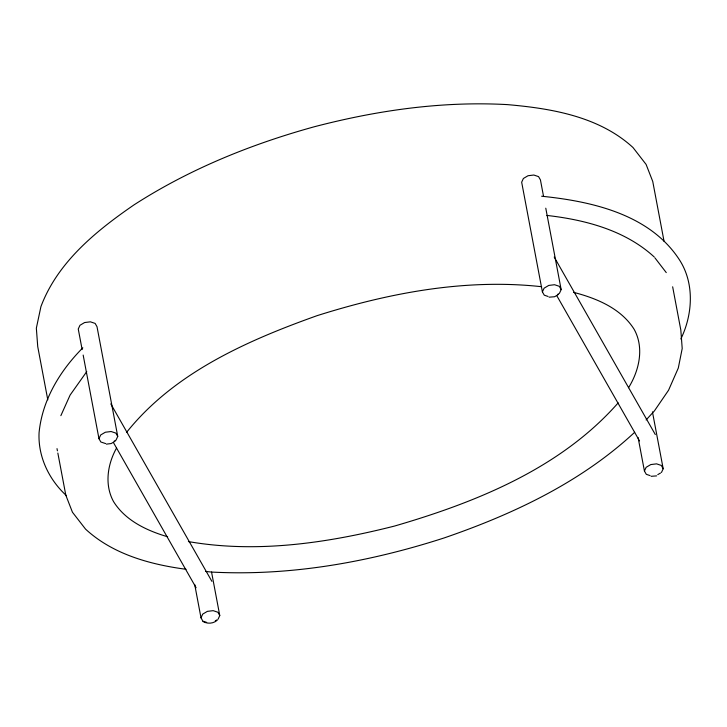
<?xml version="1.0" encoding="UTF-8"?>
<svg xmlns="http://www.w3.org/2000/svg" width="727" height="727" viewBox="0 0 727 727"><rect width="100%" height="100%" fill="white"/><g stroke="black" fill="none" stroke-linecap="round" stroke-linejoin="round"><path stroke-width="1.09" d="M60.859 415.662L70.11 395.07L86.749 371.597M116.584 447.977C107.514 464.217 104.288 484.755 113.566 501.63C125.471 520.659 146.818 530.637 167.637 536.78M680.845 338.991C692.886 314.218 694.712 282.894 679.082 259.275C649.475 214.274 591.905 201.343 541.624 196.226M105.588 443.57L100.844 441.989L98.972 438.699L100.689 434.973L105.324 432.238L111.122 431.52L115.866 433.11L117.738 436.391L116.02 440.117L114.166 441.216M206.668 622.394L202.878 621.122L201.006 617.841L202.715 614.115L207.359 611.371L213.156 610.662L217.891 612.252L219.763 615.533L218.055 619.259M548.058 296.452L544.269 295.18L542.397 291.9L544.114 288.174L548.749 285.429L554.547 284.72L559.29 286.311L561.153 289.591L559.445 293.317L557.591 294.417M650.092 475.594L646.303 474.322L644.431 471.041L646.139 467.316L650.783 464.571L656.581 463.853L661.316 465.444L663.188 468.733L661.479 472.459M126.471 432.501C173.989 372.915 246.907 340.681 317.027 315.682C389.199 292.854 465.816 278.332 541.642 286.72M628.555 387.718C639.187 370.516 644.44 347.888 634.135 329.286C620.922 308.321 596.613 298.315 573.576 292.345M82.833 347.824C60.005 370.743 42.23 400.004 39.067 432.738C37.913 456.701 49 479.711 66.484 495.696M618.186 402.867C560.653 468.279 476.339 502.266 394.525 526.057C327.595 543.005 257.058 553.538 188.393 541.579M646.112 419.961L654.436 410.855L668.558 390.226L678.3 368.044L682.208 348.497L680.826 330.049L672.657 286.801M634.671 432.283C580.818 482.383 512.908 514.316 443.961 537.998C369.034 562.153 290.091 576.302 211.175 572.04L205.714 571.44M114.984 441.289L111.158 443.552L106.378 444.133M558.409 294.48L554.583 296.743L549.085 297.179M215.265 620.903L217.128 619.804M217.01 620.422C213.047 623.739 207.431 624.011 202.951 621.53M657.762 474.649L660.543 473.004M656.608 475.885L651.11 476.312M546.858 215.428C585.208 219.799 625.165 230.25 654.255 256.995M186.057 569.286C150.107 564.515 112.812 554.301 85.55 529.12L72.455 512.235L65.812 495.196L57.842 453.057M654.918 257.858L666.268 272.607M554.219 257.058L655.309 434.546M556.973 295.989L639.533 440.944M110.795 403.858L211.884 581.346M113.557 442.788L196.108 587.743M664.06 241.337L652.746 181.459L646.103 164.429L633.008 147.536C599.157 116.474 551.557 108.459 507.382 104.615C442.343 100.998 377.222 110.331 314.373 126.743C250.997 144.21 189.338 169.182 133.968 204.905C96.019 230.986 57.56 262.202 40.921 306.63L36.35 328.159L37.731 346.606L47.791 399.832M652.437 411.855L663.188 468.733M638.106 437.581L644.431 471.041M543.496 196.145L540.434 179.896L538.562 176.616L533.818 175.025L528.029 175.734L523.385 178.478L521.668 182.204L542.397 291.9M545.777 208.186L561.153 289.591M211.548 572.04L219.763 615.533M194.682 584.39L201.006 617.841M117.738 436.391L97.009 326.705L95.137 323.415L90.393 321.825L84.605 322.543L79.961 325.287L78.252 329.004L82.142 349.587M83.169 355.067L98.972 438.699M57.006 448.623L57.424 450.84"/></g></svg>
